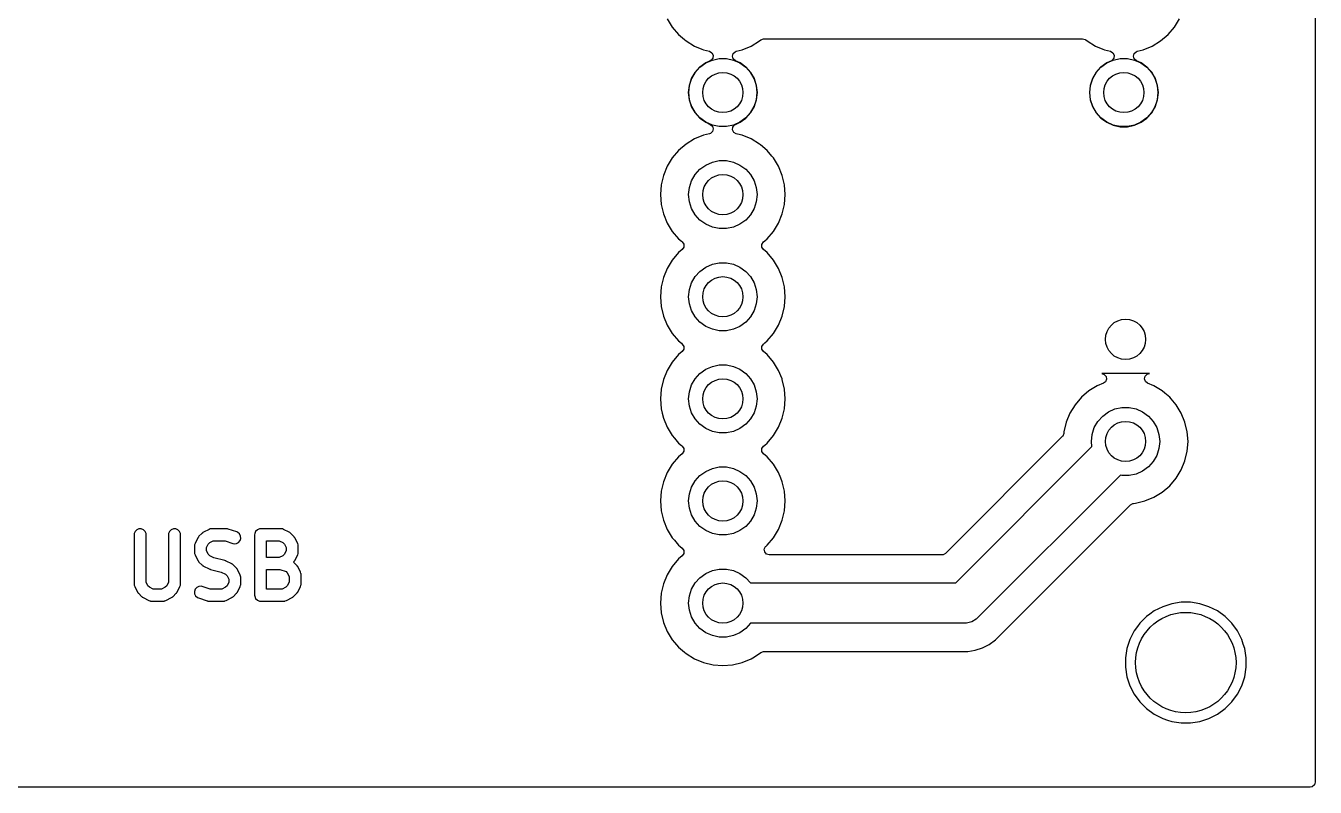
# Model space of a CAD drawing. Extents: x 1.82 to 4.28, y -3.98 to -1.82.
# Drawn here: x 3.017 to 4.28, y -3.98 to -3.235 of the extents above; entities that cross this region are included whole.
import ezdxf

# ---------------------------------------------------------------- set-up
doc = ezdxf.new("R2010")
doc.units = 0
doc.header["$MEASUREMENT"] = 0
doc.layers.add('BLACK', color=7, linetype='CONTINUOUS')

msp = doc.modelspace()

# ---------------------------------------------------------------- linework, layer by layer
at = {"layer": 'BLACK', "linetype": 'CONTINUOUS'}
for p, q in [((4.2803, -1.8246), (4.2803, -3.9754)), ((3.6454, -3.2278), (3.6505, -3.236)), ((4.1424, -3.236), (4.1474, -3.2278)), ((3.6505, -3.236), (3.6505, -3.236)), ((3.6505, -3.236), (3.6505, -3.236)), ((3.6505, -3.236), (3.6567, -3.2433)), ((3.6567, -3.2433), (3.6623, -3.248)), ((4.1288, -3.2495), (4.1361, -3.2433)), ((4.1361, -3.2433), (4.1424, -3.236)), ((3.6623, -3.248), (3.664, -3.2495)), ((3.664, -3.2495), (3.664, -3.2495)), ((3.664, -3.2495), (3.6722, -3.2546)), ((3.6722, -3.2546), (3.6793, -3.2575)), ((3.6793, -3.2575), (3.6811, -3.2582)), ((3.6811, -3.2582), (3.6869, -3.2596)), ((3.7131, -3.2596), (3.7189, -3.2582)), ((3.7189, -3.2582), (3.7278, -3.2546)), ((3.7278, -3.2546), (3.736, -3.2495)), ((3.736, -3.2495), (3.7373, -3.2484)), ((3.7373, -3.2484), (3.7398, -3.2473)), ((3.7398, -3.2473), (3.7405, -3.2473)), ((3.7405, -3.2473), (4.0524, -3.2473)), ((4.0524, -3.2473), (4.055, -3.248)), ((4.055, -3.248), (4.0556, -3.2484)), ((4.0556, -3.2484), (4.0568, -3.2495)), ((4.0568, -3.2495), (4.0568, -3.2495)), ((4.0568, -3.2495), (4.0568, -3.2495)), ((4.0568, -3.2495), (4.0568, -3.2495)), ((4.0568, -3.2495), (4.065, -3.2546)), ((4.065, -3.2546), (4.0722, -3.2575)), ((4.0722, -3.2575), (4.0739, -3.2582)), ((4.0739, -3.2582), (4.0797, -3.2596)), ((4.106, -3.2596), (4.1118, -3.2582)), ((4.1118, -3.2582), (4.1206, -3.2546)), ((4.1206, -3.2546), (4.1288, -3.2495)), ((3.6832, -3.2709), (3.6775, -3.275)), ((3.6776, -3.2751), (3.6833, -3.271)), ((3.6877, -3.2688), (3.6832, -3.2709)), ((3.6832, -3.2709), (3.6832, -3.2709)), ((3.6833, -3.271), (3.6897, -3.2682)), ((3.6869, -3.2596), (3.6893, -3.261)), ((3.6886, -3.2683), (3.6877, -3.2688)), ((3.6903, -3.2662), (3.6886, -3.2683)), ((3.6893, -3.261), (3.6905, -3.2634)), ((3.6897, -3.2682), (3.6965, -3.2667)), ((3.6905, -3.2634), (3.6903, -3.2662)), ((3.6965, -3.2667), (3.7035, -3.2667)), ((3.7035, -3.2667), (3.7103, -3.2682)), ((3.7094, -3.2644), (3.7101, -3.2618)), ((3.7102, -3.2671), (3.7094, -3.2644)), ((3.7101, -3.2618), (3.7122, -3.26)), ((3.7123, -3.2688), (3.7102, -3.2671)), ((3.7103, -3.2682), (3.7167, -3.271)), ((3.7122, -3.26), (3.7131, -3.2596)), ((3.7168, -3.2709), (3.7123, -3.2688)), ((3.7167, -3.271), (3.7224, -3.2751)), ((3.7225, -3.275), (3.7168, -3.2709)), ((3.7168, -3.2709), (3.7168, -3.2709)), ((4.076, -3.2709), (4.0703, -3.275)), ((4.0704, -3.2751), (4.0761, -3.271)), ((4.0806, -3.2688), (4.076, -3.2709)), ((4.076, -3.2709), (4.076, -3.2709)), ((4.0761, -3.271), (4.0825, -3.2682)), ((4.0797, -3.2596), (4.0821, -3.261)), ((4.0814, -3.2683), (4.0806, -3.2688)), ((4.0831, -3.2662), (4.0814, -3.2683)), ((4.0821, -3.261), (4.0834, -3.2634)), ((4.0825, -3.2682), (4.0893, -3.2667)), ((4.0834, -3.2634), (4.0831, -3.2662)), ((4.0893, -3.2667), (4.0963, -3.2667)), ((4.0963, -3.2667), (4.1032, -3.2682)), ((4.1022, -3.2644), (4.103, -3.2618)), ((4.103, -3.2671), (4.1022, -3.2644)), ((4.103, -3.2618), (4.105, -3.26)), ((4.1051, -3.2688), (4.103, -3.2671)), ((4.1032, -3.2682), (4.1096, -3.271)), ((4.105, -3.26), (4.106, -3.2596)), ((4.1097, -3.2709), (4.1051, -3.2688)), ((4.1096, -3.271), (4.1152, -3.2751)), ((4.1154, -3.275), (4.1097, -3.2709)), ((4.1097, -3.2709), (4.1097, -3.2709)), ((3.6728, -3.2802), (3.6693, -3.2863)), ((3.6694, -3.2864), (3.6729, -3.2803)), ((3.6775, -3.275), (3.6728, -3.2802)), ((3.6728, -3.2802), (3.6728, -3.2802)), ((3.6729, -3.2803), (3.6776, -3.2751)), ((3.6775, -3.275), (3.6775, -3.275)), ((3.7224, -3.2751), (3.7271, -3.2803)), ((3.7272, -3.2802), (3.7225, -3.275)), ((3.7225, -3.275), (3.7225, -3.275)), ((3.7271, -3.2803), (3.7306, -3.2864)), ((3.7307, -3.2863), (3.7272, -3.2802)), ((3.7272, -3.2802), (3.7272, -3.2802)), ((4.0656, -3.2802), (4.0621, -3.2863)), ((4.0623, -3.2864), (4.0658, -3.2803)), ((4.0703, -3.275), (4.0656, -3.2802)), ((4.0656, -3.2802), (4.0656, -3.2802)), ((4.0658, -3.2803), (4.0704, -3.2751)), ((4.0703, -3.275), (4.0703, -3.275)), ((4.1152, -3.2751), (4.1199, -3.2803)), ((4.1201, -3.2802), (4.1154, -3.275)), ((4.1154, -3.275), (4.1154, -3.275)), ((4.1199, -3.2803), (4.1234, -3.2864)), ((4.1236, -3.2863), (4.1201, -3.2802)), ((4.1201, -3.2802), (4.1201, -3.2802)), ((3.6671, -3.293), (3.6664, -3.3)), ((3.6665, -3.3), (3.6673, -3.293)), ((3.6693, -3.2863), (3.6671, -3.293)), ((3.6671, -3.293), (3.6671, -3.293)), ((3.6673, -3.293), (3.6694, -3.2864)), ((3.6693, -3.2863), (3.6693, -3.2863)), ((3.7306, -3.2864), (3.7327, -3.293)), ((3.7329, -3.293), (3.7307, -3.2863)), ((3.7307, -3.2863), (3.7307, -3.2863)), ((3.7327, -3.293), (3.7335, -3.3)), ((3.7336, -3.3), (3.7329, -3.293)), ((3.7329, -3.293), (3.7329, -3.293)), ((4.0599, -3.293), (4.0592, -3.3)), ((4.0594, -3.3), (4.0601, -3.293)), ((4.0621, -3.2863), (4.0599, -3.293)), ((4.0599, -3.293), (4.0599, -3.293)), ((4.0601, -3.293), (4.0623, -3.2864)), ((4.0621, -3.2863), (4.0621, -3.2863)), ((4.1234, -3.2864), (4.1256, -3.293)), ((4.1257, -3.293), (4.1236, -3.2863)), ((4.1236, -3.2863), (4.1236, -3.2863)), ((4.1256, -3.293), (4.1263, -3.3)), ((4.1265, -3.3), (4.1257, -3.293)), ((4.1257, -3.293), (4.1257, -3.293)), ((3.6664, -3.3), (3.6671, -3.307)), ((3.6673, -3.307), (3.6665, -3.3)), ((3.6671, -3.307), (3.6671, -3.307)), ((3.6671, -3.307), (3.6693, -3.3137)), ((3.6694, -3.3136), (3.6673, -3.307)), ((3.7327, -3.307), (3.7306, -3.3136)), ((3.7307, -3.3137), (3.7329, -3.307)), ((3.7335, -3.3), (3.7327, -3.307)), ((3.7329, -3.307), (3.7336, -3.3)), ((3.7329, -3.307), (3.7329, -3.307)), ((4.0592, -3.3), (4.0599, -3.307)), ((4.0601, -3.307), (4.0594, -3.3)), ((4.0599, -3.307), (4.0599, -3.307)), ((4.0599, -3.307), (4.0621, -3.3137)), ((4.0623, -3.3136), (4.0601, -3.307)), ((4.1256, -3.307), (4.1234, -3.3136)), ((4.1236, -3.3137), (4.1257, -3.307)), ((4.1263, -3.3), (4.1256, -3.307)), ((4.1257, -3.307), (4.1265, -3.3)), ((4.1257, -3.307), (4.1257, -3.307)), ((3.6693, -3.3137), (3.6693, -3.3137)), ((3.6693, -3.3137), (3.6728, -3.3198)), ((3.6729, -3.3197), (3.6694, -3.3136)), ((3.6728, -3.3198), (3.6728, -3.3198)), ((3.6728, -3.3198), (3.6775, -3.325)), ((3.6776, -3.3249), (3.6729, -3.3197)), ((3.7271, -3.3197), (3.7224, -3.3249)), ((3.7225, -3.325), (3.7272, -3.3198)), ((3.7306, -3.3136), (3.7271, -3.3197)), ((3.7272, -3.3198), (3.7307, -3.3137)), ((3.7272, -3.3198), (3.7272, -3.3198)), ((3.7307, -3.3137), (3.7307, -3.3137)), ((4.0621, -3.3137), (4.0621, -3.3137)), ((4.0621, -3.3137), (4.0656, -3.3198)), ((4.0658, -3.3197), (4.0623, -3.3136)), ((4.0656, -3.3198), (4.0656, -3.3198)), ((4.0656, -3.3198), (4.0703, -3.325)), ((4.0704, -3.3249), (4.0658, -3.3197)), ((4.1199, -3.3197), (4.1152, -3.3249)), ((4.1154, -3.325), (4.1201, -3.3198)), ((4.1234, -3.3136), (4.1199, -3.3197)), ((4.1201, -3.3198), (4.1236, -3.3137)), ((4.1201, -3.3198), (4.1201, -3.3198)), ((4.1236, -3.3137), (4.1236, -3.3137)), ((3.6775, -3.325), (3.6775, -3.325)), ((3.6775, -3.325), (3.6832, -3.3291)), ((3.6833, -3.329), (3.6776, -3.3249)), ((3.6832, -3.3291), (3.6832, -3.3291)), ((3.6832, -3.3291), (3.6877, -3.3312)), ((3.6897, -3.3318), (3.6833, -3.329)), ((3.6877, -3.3312), (3.6898, -3.3329)), ((3.6965, -3.3333), (3.6897, -3.3318)), ((3.6898, -3.3329), (3.6906, -3.3356)), ((3.7035, -3.3333), (3.6965, -3.3333)), ((3.7103, -3.3318), (3.7035, -3.3333)), ((3.7095, -3.3366), (3.7097, -3.3338)), ((3.7097, -3.3338), (3.7114, -3.3317)), ((3.7167, -3.329), (3.7103, -3.3318)), ((3.7114, -3.3317), (3.7123, -3.3312)), ((3.7123, -3.3312), (3.7168, -3.3291)), ((3.7224, -3.3249), (3.7167, -3.329)), ((3.7168, -3.3291), (3.7225, -3.325)), ((3.7168, -3.3291), (3.7168, -3.3291)), ((3.7225, -3.325), (3.7225, -3.325)), ((4.0703, -3.325), (4.0703, -3.325)), ((4.0703, -3.325), (4.076, -3.3291)), ((4.0761, -3.329), (4.0704, -3.3249)), ((4.076, -3.3291), (4.076, -3.3291)), ((4.076, -3.3291), (4.0824, -3.332)), ((4.0825, -3.3318), (4.0761, -3.329)), ((4.0824, -3.332), (4.0824, -3.332)), ((4.0824, -3.332), (4.0893, -3.3335)), ((4.0893, -3.3333), (4.0825, -3.3318)), ((4.0963, -3.3333), (4.0893, -3.3333)), ((4.0893, -3.3335), (4.0964, -3.3335)), ((4.1032, -3.3318), (4.0963, -3.3333)), ((4.0964, -3.3335), (4.1032, -3.332)), ((4.1096, -3.329), (4.1032, -3.3318)), ((4.1032, -3.332), (4.1097, -3.3291)), ((4.1032, -3.332), (4.1032, -3.332)), ((4.1152, -3.3249), (4.1096, -3.329)), ((4.1097, -3.3291), (4.1154, -3.325)), ((4.1097, -3.3291), (4.1097, -3.3291)), ((4.1154, -3.325), (4.1154, -3.325)), ((3.6722, -3.3454), (3.664, -3.3505)), ((3.6811, -3.3418), (3.6722, -3.3454)), ((3.6869, -3.3404), (3.6811, -3.3418)), ((3.6811, -3.3418), (3.6811, -3.3418)), ((3.6878, -3.34), (3.6869, -3.3404)), ((3.6899, -3.3382), (3.6878, -3.34)), ((3.6906, -3.3356), (3.6899, -3.3382)), ((3.7107, -3.339), (3.7095, -3.3366)), ((3.7131, -3.3404), (3.7107, -3.339)), ((3.7172, -3.3413), (3.7131, -3.3404)), ((3.7189, -3.3418), (3.7172, -3.3413)), ((3.7278, -3.3454), (3.7189, -3.3418)), ((3.7189, -3.3418), (3.7189, -3.3418)), ((3.736, -3.3505), (3.7278, -3.3454)), ((3.6567, -3.3567), (3.6505, -3.364)), ((3.664, -3.3505), (3.6567, -3.3567)), ((3.664, -3.3505), (3.664, -3.3505)), ((3.737, -3.3513), (3.736, -3.3505)), ((3.736, -3.3505), (3.736, -3.3505)), ((3.7433, -3.3567), (3.737, -3.3513)), ((3.7481, -3.3624), (3.7433, -3.3567)), ((3.6454, -3.3722), (3.6418, -3.3811)), ((3.6505, -3.364), (3.6454, -3.3722)), ((3.6505, -3.364), (3.6505, -3.364)), ((3.6776, -3.3751), (3.6833, -3.371)), ((3.6833, -3.371), (3.6897, -3.3682)), ((3.6897, -3.3682), (3.6965, -3.3667)), ((3.6965, -3.3667), (3.7035, -3.3667)), ((3.7035, -3.3667), (3.7103, -3.3682)), ((3.7103, -3.3682), (3.7167, -3.371)), ((3.7167, -3.371), (3.7224, -3.3751)), ((3.7495, -3.364), (3.7481, -3.3624)), ((3.7546, -3.3722), (3.7495, -3.364)), ((3.7495, -3.364), (3.7495, -3.364)), ((3.7582, -3.3811), (3.7546, -3.3722)), ((3.7546, -3.3722), (3.7546, -3.3722)), ((3.6418, -3.3811), (3.6395, -3.3904)), ((3.6694, -3.3864), (3.6729, -3.3803)), ((3.6729, -3.3803), (3.6776, -3.3751)), ((3.7224, -3.3751), (3.7271, -3.3803)), ((3.7271, -3.3803), (3.7306, -3.3864)), ((3.7605, -3.3904), (3.7582, -3.3811)), ((3.6395, -3.3904), (3.6388, -3.4)), ((3.6665, -3.4), (3.6673, -3.393)), ((3.6673, -3.393), (3.6694, -3.3864)), ((3.7306, -3.3864), (3.7327, -3.393)), ((3.7327, -3.393), (3.7335, -3.4)), ((3.7612, -3.4), (3.7605, -3.3904)), ((3.6388, -3.4), (3.6395, -3.4096)), ((3.6395, -3.4096), (3.6418, -3.4189)), ((3.6673, -3.407), (3.6665, -3.4)), ((3.6694, -3.4136), (3.6673, -3.407)), ((3.7327, -3.407), (3.7306, -3.4136)), ((3.7335, -3.4), (3.7327, -3.407)), ((3.7582, -3.4189), (3.7605, -3.4096)), ((3.7605, -3.4096), (3.7612, -3.4)), ((3.6418, -3.4189), (3.6454, -3.4278)), ((3.6729, -3.4197), (3.6694, -3.4136)), ((3.6776, -3.4249), (3.6729, -3.4197)), ((3.7271, -3.4197), (3.7224, -3.4249)), ((3.7306, -3.4136), (3.7271, -3.4197)), ((3.7546, -3.4278), (3.7582, -3.4189)), ((3.6454, -3.4278), (3.6505, -3.436)), ((3.6833, -3.429), (3.6776, -3.4249)), ((3.6897, -3.4318), (3.6833, -3.429)), ((3.6965, -3.4333), (3.6897, -3.4318)), ((3.7035, -3.4333), (3.6965, -3.4333)), ((3.7103, -3.4318), (3.7035, -3.4333)), ((3.7167, -3.429), (3.7103, -3.4318)), ((3.7224, -3.4249), (3.7167, -3.429)), ((3.7495, -3.436), (3.7546, -3.4278)), ((3.6505, -3.436), (3.6505, -3.436)), ((3.6505, -3.436), (3.6505, -3.436)), ((3.6505, -3.436), (3.6567, -3.4433)), ((3.6567, -3.4433), (3.6594, -3.4456)), ((3.6594, -3.4456), (3.6602, -3.4463)), ((3.6602, -3.4463), (3.6617, -3.4486)), ((3.7383, -3.4487), (3.7397, -3.4463)), ((3.7397, -3.4463), (3.7398, -3.4463)), ((3.7398, -3.4463), (3.741, -3.4452)), ((3.741, -3.4452), (3.7433, -3.4433)), ((3.7433, -3.4433), (3.7495, -3.436)), ((3.6567, -3.4567), (3.6505, -3.464)), ((3.6602, -3.4537), (3.6567, -3.4567)), ((3.6603, -3.4537), (3.6602, -3.4537)), ((3.6617, -3.4513), (3.6603, -3.4537)), ((3.6617, -3.4486), (3.6617, -3.4513)), ((3.7383, -3.4514), (3.7383, -3.4487)), ((3.7398, -3.4537), (3.7383, -3.4514)), ((3.7433, -3.4567), (3.7398, -3.4537)), ((3.7495, -3.464), (3.7433, -3.4567)), ((3.6454, -3.4722), (3.6418, -3.4811)), ((3.6505, -3.464), (3.6454, -3.4722)), ((3.6505, -3.464), (3.6505, -3.464)), ((3.6776, -3.4751), (3.6833, -3.471)), ((3.6833, -3.471), (3.6897, -3.4682)), ((3.6897, -3.4682), (3.6965, -3.4667)), ((3.6965, -3.4667), (3.7035, -3.4667)), ((3.7035, -3.4667), (3.7103, -3.4682)), ((3.7103, -3.4682), (3.7167, -3.471)), ((3.7167, -3.471), (3.7224, -3.4751)), ((3.7546, -3.4722), (3.7495, -3.464)), ((3.7495, -3.464), (3.7495, -3.464)), ((3.7582, -3.4811), (3.7546, -3.4722)), ((3.7546, -3.4722), (3.7546, -3.4722)), ((3.6418, -3.4811), (3.6395, -3.4904)), ((3.6694, -3.4864), (3.6729, -3.4803)), ((3.6729, -3.4803), (3.6776, -3.4751)), ((3.7224, -3.4751), (3.7271, -3.4803)), ((3.7271, -3.4803), (3.7306, -3.4864)), ((3.7605, -3.4904), (3.7582, -3.4811)), ((3.6395, -3.4904), (3.6388, -3.5)), ((3.6665, -3.5), (3.6673, -3.493)), ((3.6673, -3.493), (3.6694, -3.4864)), ((3.7306, -3.4864), (3.7327, -3.493)), ((3.7327, -3.493), (3.7335, -3.5)), ((3.7612, -3.5), (3.7605, -3.4904)), ((3.6388, -3.5), (3.6395, -3.5096)), ((3.6395, -3.5096), (3.6418, -3.5189)), ((3.6673, -3.507), (3.6665, -3.5)), ((3.6694, -3.5136), (3.6673, -3.507)), ((3.7327, -3.507), (3.7306, -3.5136)), ((3.7335, -3.5), (3.7327, -3.507)), ((3.7582, -3.5189), (3.7605, -3.5096)), ((3.7605, -3.5096), (3.7612, -3.5)), ((3.6418, -3.5189), (3.6454, -3.5278)), ((3.6729, -3.5197), (3.6694, -3.5136)), ((3.6776, -3.5249), (3.6729, -3.5197)), ((3.7271, -3.5197), (3.7224, -3.5249)), ((3.7306, -3.5136), (3.7271, -3.5197)), ((3.7546, -3.5278), (3.7582, -3.5189)), ((3.6454, -3.5278), (3.6505, -3.536)), ((3.6505, -3.536), (3.6505, -3.536)), ((3.6505, -3.536), (3.6505, -3.536)), ((3.6505, -3.536), (3.6567, -3.5433)), ((3.6833, -3.529), (3.6776, -3.5249)), ((3.6897, -3.5318), (3.6833, -3.529)), ((3.6965, -3.5333), (3.6897, -3.5318)), ((3.7035, -3.5333), (3.6965, -3.5333)), ((3.7103, -3.5318), (3.7035, -3.5333)), ((3.7167, -3.529), (3.7103, -3.5318)), ((3.7224, -3.5249), (3.7167, -3.529)), ((3.7433, -3.5433), (3.7495, -3.536)), ((3.7495, -3.536), (3.7546, -3.5278)), ((3.6567, -3.5433), (3.6594, -3.5456)), ((3.6594, -3.5456), (3.6602, -3.5463)), ((3.6602, -3.5463), (3.6617, -3.5486)), ((3.6617, -3.5486), (3.6617, -3.5513)), ((3.7383, -3.5487), (3.7397, -3.5463)), ((3.7383, -3.5514), (3.7383, -3.5487)), ((3.7397, -3.5463), (3.7398, -3.5463)), ((3.7398, -3.5463), (3.741, -3.5452)), ((3.741, -3.5452), (3.7433, -3.5433)), ((3.6567, -3.5567), (3.6505, -3.564)), ((3.6602, -3.5537), (3.6567, -3.5567)), ((3.6603, -3.5537), (3.6602, -3.5537)), ((3.6617, -3.5513), (3.6603, -3.5537)), ((3.7398, -3.5537), (3.7383, -3.5514)), ((3.7433, -3.5567), (3.7398, -3.5537)), ((3.7495, -3.564), (3.7433, -3.5567)), ((3.6454, -3.5722), (3.6418, -3.5811)), ((3.6505, -3.564), (3.6454, -3.5722)), ((3.6505, -3.564), (3.6505, -3.564)), ((3.6776, -3.5751), (3.6833, -3.571)), ((3.6833, -3.571), (3.6897, -3.5682)), ((3.6897, -3.5682), (3.6965, -3.5667)), ((3.6965, -3.5667), (3.7035, -3.5667)), ((3.7035, -3.5667), (3.7103, -3.5682)), ((3.7103, -3.5682), (3.7167, -3.571)), ((3.7167, -3.571), (3.7224, -3.5751)), ((3.7546, -3.5722), (3.7495, -3.564)), ((3.7495, -3.564), (3.7495, -3.564)), ((3.758, -3.5805), (3.7546, -3.5722)), ((3.6418, -3.5811), (3.6395, -3.5904)), ((3.6673, -3.593), (3.6694, -3.5864)), ((3.6694, -3.5864), (3.6729, -3.5803)), ((3.6729, -3.5803), (3.6776, -3.5751)), ((3.7224, -3.5751), (3.7271, -3.5803)), ((3.7271, -3.5803), (3.7306, -3.5864)), ((3.7306, -3.5864), (3.7327, -3.593)), ((3.7582, -3.5811), (3.758, -3.5805)), ((3.7605, -3.5904), (3.7582, -3.5811)), ((4.0667, -3.5872), (4.0585, -3.5922)), ((4.0729, -3.5846), (4.0667, -3.5872)), ((4.1179, -3.5752), (4.0711, -3.5752)), ((4.0711, -3.5752), (4.0737, -3.576)), ((4.0748, -3.5833), (4.0729, -3.5846)), ((4.0737, -3.576), (4.0755, -3.5781)), ((4.0759, -3.5808), (4.0748, -3.5833)), ((4.0755, -3.5781), (4.0759, -3.5808)), ((4.113, -3.5803), (4.1137, -3.5776)), ((4.1139, -3.5829), (4.113, -3.5803)), ((4.1137, -3.5776), (4.1157, -3.5757)), ((4.116, -3.5846), (4.1139, -3.5829)), ((4.1157, -3.5757), (4.1179, -3.5752)), ((4.1223, -3.5872), (4.116, -3.5846)), ((4.1305, -3.5922), (4.1223, -3.5872)), ((3.6395, -3.5904), (3.6388, -3.6)), ((3.6388, -3.6), (3.6395, -3.6096)), ((3.6665, -3.6), (3.6673, -3.593)), ((3.6673, -3.607), (3.6665, -3.6)), ((3.7327, -3.593), (3.7335, -3.6)), ((3.7335, -3.6), (3.7327, -3.607)), ((3.7612, -3.6), (3.7605, -3.5904)), ((3.7605, -3.6096), (3.7612, -3.6)), ((4.0512, -3.5984), (4.045, -3.6057)), ((4.0585, -3.5922), (4.0512, -3.5984)), ((4.0585, -3.5922), (4.0585, -3.5922)), ((4.133, -3.5943), (4.1305, -3.5922)), ((4.1305, -3.5922), (4.1305, -3.5922)), ((4.1378, -3.5984), (4.133, -3.5943)), ((4.1391, -3.6), (4.1378, -3.5984)), ((4.144, -3.6057), (4.1391, -3.6)), ((3.6395, -3.6096), (3.6395, -3.6096)), ((3.6395, -3.6096), (3.6395, -3.6096)), ((3.6395, -3.6096), (3.6406, -3.6139)), ((3.6694, -3.6136), (3.6673, -3.607)), ((3.7327, -3.607), (3.7306, -3.6136)), ((3.7582, -3.6189), (3.7605, -3.6096)), ((4.045, -3.6057), (4.0399, -3.6139)), ((4.045, -3.6057), (4.045, -3.6057)), ((4.0778, -3.6128), (4.0841, -3.6099)), ((4.0841, -3.6099), (4.091, -3.6085)), ((4.091, -3.6085), (4.098, -3.6085)), ((4.098, -3.6085), (4.1048, -3.6099)), ((4.1048, -3.6099), (4.1112, -3.6128)), ((4.149, -3.6139), (4.144, -3.6057)), ((4.144, -3.6057), (4.144, -3.6057)), ((3.6406, -3.6139), (3.6418, -3.6189)), ((3.6418, -3.6189), (3.6454, -3.6278)), ((3.6729, -3.6197), (3.6694, -3.6136)), ((3.6776, -3.6249), (3.6729, -3.6197)), ((3.6833, -3.629), (3.6776, -3.6249)), ((3.7224, -3.6249), (3.7167, -3.629)), ((3.7271, -3.6197), (3.7224, -3.6249)), ((3.7306, -3.6136), (3.7271, -3.6197)), ((3.7546, -3.6278), (3.7582, -3.6189)), ((4.0363, -3.6228), (4.034, -3.6322)), ((4.0399, -3.6139), (4.0363, -3.6228)), ((4.0363, -3.6228), (4.0363, -3.6228)), ((4.0363, -3.6228), (4.0363, -3.6228)), ((4.0639, -3.6281), (4.0674, -3.6221)), ((4.0674, -3.6221), (4.0721, -3.6169)), ((4.0721, -3.6169), (4.0778, -3.6128)), ((4.1112, -3.6128), (4.1169, -3.6169)), ((4.1169, -3.6169), (4.1216, -3.6221)), ((4.1216, -3.6221), (4.1251, -3.6281)), ((4.1527, -3.6228), (4.149, -3.6139)), ((4.149, -3.6139), (4.149, -3.6139)), ((4.155, -3.6322), (4.1527, -3.6228)), ((3.6454, -3.6278), (3.6505, -3.636)), ((3.6505, -3.636), (3.6505, -3.636)), ((3.6505, -3.636), (3.6526, -3.6385)), ((3.6897, -3.6318), (3.6833, -3.629)), ((3.6965, -3.6333), (3.6897, -3.6318)), ((3.7035, -3.6333), (3.6965, -3.6333)), ((3.7103, -3.6318), (3.7035, -3.6333)), ((3.7167, -3.629), (3.7103, -3.6318)), ((3.7433, -3.6433), (3.7495, -3.636)), ((3.7495, -3.636), (3.7546, -3.6278)), ((4.0325, -3.6369), (3.9181, -3.7513)), ((4.0329, -3.6364), (4.0325, -3.6369)), ((4.0339, -3.6338), (4.0329, -3.6364)), ((4.034, -3.6322), (4.0339, -3.6338)), ((4.034, -3.6322), (4.034, -3.6322)), ((4.061, -3.6417), (4.0618, -3.6348)), ((4.0618, -3.6348), (4.0639, -3.6281)), ((4.1251, -3.6281), (4.1272, -3.6348)), ((4.1272, -3.6348), (4.128, -3.6417)), ((4.1557, -3.6417), (4.155, -3.6322)), ((3.6526, -3.6385), (3.6567, -3.6433)), ((3.6567, -3.6433), (3.6594, -3.6456)), ((3.6594, -3.6456), (3.6602, -3.6463)), ((3.6602, -3.6463), (3.6617, -3.6486)), ((3.6617, -3.6486), (3.6617, -3.6513)), ((3.7383, -3.6487), (3.7397, -3.6463)), ((3.7383, -3.6514), (3.7383, -3.6487)), ((3.7397, -3.6463), (3.7398, -3.6463)), ((3.7398, -3.6463), (3.741, -3.6452)), ((3.741, -3.6452), (3.7433, -3.6433)), ((3.9281, -3.7803), (4.0616, -3.6468)), ((4.0616, -3.6468), (4.061, -3.6417)), ((4.1272, -3.6487), (4.1251, -3.6553)), ((4.128, -3.6417), (4.1272, -3.6487)), ((4.155, -3.6513), (4.1557, -3.6417)), ((3.6567, -3.6567), (3.6505, -3.664)), ((3.6602, -3.6537), (3.6567, -3.6567)), ((3.6603, -3.6537), (3.6602, -3.6537)), ((3.6617, -3.6513), (3.6603, -3.6537)), ((3.7398, -3.6537), (3.7383, -3.6514)), ((3.7433, -3.6567), (3.7398, -3.6537)), ((3.7495, -3.664), (3.7433, -3.6567)), ((4.1216, -3.6614), (4.1169, -3.6666)), ((4.1251, -3.6553), (4.1216, -3.6614)), ((4.149, -3.6695), (4.1527, -3.6607)), ((4.1527, -3.6607), (4.155, -3.6513)), ((3.6454, -3.6722), (3.6418, -3.6811)), ((3.6505, -3.664), (3.6454, -3.6722)), ((3.6505, -3.664), (3.6505, -3.664)), ((3.6729, -3.6803), (3.6776, -3.6751)), ((3.6776, -3.6751), (3.6833, -3.671)), ((3.6833, -3.671), (3.6897, -3.6682)), ((3.6897, -3.6682), (3.6965, -3.6667)), ((3.6965, -3.6667), (3.7035, -3.6667)), ((3.7035, -3.6667), (3.7103, -3.6682)), ((3.7103, -3.6682), (3.7167, -3.671)), ((3.7167, -3.671), (3.7224, -3.6751)), ((3.7224, -3.6751), (3.7271, -3.6803)), ((3.7546, -3.6722), (3.7495, -3.664)), ((3.7495, -3.664), (3.7495, -3.664)), ((3.7568, -3.6777), (3.7546, -3.6722)), ((4.0894, -3.6747), (3.9501, -3.8139)), ((4.091, -3.675), (4.0894, -3.6747)), ((4.098, -3.675), (4.091, -3.675)), ((4.1048, -3.6736), (4.098, -3.675)), ((4.1112, -3.6707), (4.1048, -3.6736)), ((4.1169, -3.6666), (4.1112, -3.6707)), ((4.144, -3.6777), (4.149, -3.6695)), ((3.6418, -3.6811), (3.6395, -3.6904)), ((3.6673, -3.693), (3.6694, -3.6864)), ((3.6694, -3.6864), (3.6729, -3.6803)), ((3.7271, -3.6803), (3.7306, -3.6864)), ((3.7306, -3.6864), (3.7327, -3.693)), ((3.7582, -3.6811), (3.7568, -3.6777)), ((3.7605, -3.6904), (3.7582, -3.6811)), ((4.1305, -3.6913), (4.1378, -3.685)), ((4.1378, -3.685), (4.144, -3.6777)), ((3.6395, -3.6904), (3.6388, -3.7)), ((3.6388, -3.7), (3.6395, -3.7096)), ((3.6665, -3.7), (3.6673, -3.693)), ((3.6673, -3.707), (3.6665, -3.7)), ((3.7327, -3.693), (3.7335, -3.7)), ((3.7335, -3.7), (3.7327, -3.707)), ((3.7612, -3.7), (3.7605, -3.6904)), ((3.7605, -3.7096), (3.7612, -3.7)), ((4.1041, -3.7022), (4.1134, -3.7)), ((4.1134, -3.7), (4.1223, -3.6963)), ((4.1223, -3.6963), (4.1305, -3.6913)), ((3.6395, -3.7096), (3.6418, -3.7189)), ((3.6694, -3.7136), (3.6673, -3.707)), ((3.6729, -3.7197), (3.6694, -3.7136)), ((3.7306, -3.7136), (3.7271, -3.7197)), ((3.7327, -3.707), (3.7306, -3.7136)), ((3.7582, -3.7189), (3.7605, -3.7096)), ((3.967, -3.8361), (4.0993, -3.7038)), ((4.0993, -3.7038), (4.1017, -3.7024)), ((4.1017, -3.7024), (4.1024, -3.7023)), ((4.1024, -3.7023), (4.1041, -3.7022)), ((3.6418, -3.7189), (3.6454, -3.7278)), ((3.6776, -3.7249), (3.6729, -3.7197)), ((3.6833, -3.729), (3.6776, -3.7249)), ((3.7224, -3.7249), (3.7167, -3.729)), ((3.7271, -3.7197), (3.7224, -3.7249)), ((3.7546, -3.7278), (3.7582, -3.7189)), ((3.1233, -3.732), (3.1232, -3.7331)), ((3.1232, -3.7331), (3.1232, -3.7809)), ((3.1242, -3.7298), (3.1233, -3.732)), ((3.1258, -3.7282), (3.1242, -3.7298)), ((3.128, -3.7273), (3.1258, -3.7282)), ((3.1303, -3.7273), (3.128, -3.7273)), ((3.1324, -3.7282), (3.1303, -3.7273)), ((3.134, -3.7298), (3.1324, -3.7282)), ((3.1349, -3.732), (3.134, -3.7298)), ((3.135, -3.7331), (3.1349, -3.732)), ((3.135, -3.7795), (3.135, -3.7331)), ((3.1571, -3.732), (3.157, -3.7331)), ((3.157, -3.7331), (3.157, -3.7795)), ((3.158, -3.7298), (3.1571, -3.732)), ((3.1596, -3.7282), (3.158, -3.7298)), ((3.1617, -3.7273), (3.1596, -3.7282)), ((3.164, -3.7273), (3.1617, -3.7273)), ((3.1662, -3.7282), (3.164, -3.7273)), ((3.1678, -3.7298), (3.1662, -3.7282)), ((3.1687, -3.732), (3.1678, -3.7298)), ((3.1688, -3.7331), (3.1687, -3.732)), ((3.1688, -3.7809), (3.1688, -3.7331)), ((3.1857, -3.7361), (3.1829, -3.7417)), ((3.186, -3.7356), (3.1857, -3.7361)), ((3.1861, -3.7354), (3.186, -3.7356)), ((3.1862, -3.7353), (3.1861, -3.7354)), ((3.1863, -3.7351), (3.1862, -3.7353)), ((3.1864, -3.735), (3.1863, -3.7351)), ((3.1868, -3.7346), (3.1864, -3.735)), ((3.1896, -3.7317), (3.1868, -3.7346)), ((3.1901, -3.7314), (3.1896, -3.7317)), ((3.1902, -3.7313), (3.1901, -3.7314)), ((3.1904, -3.7311), (3.1902, -3.7313)), ((3.1905, -3.731), (3.1904, -3.7311)), ((3.1907, -3.7309), (3.1905, -3.731)), ((3.1912, -3.7306), (3.1907, -3.7309)), ((3.1968, -3.7278), (3.1912, -3.7306)), ((3.1979, -3.7274), (3.1968, -3.7278)), ((3.1981, -3.7274), (3.1979, -3.7274)), ((3.1983, -3.7273), (3.1981, -3.7274)), ((3.1994, -3.7272), (3.1983, -3.7273)), ((3.2135, -3.7272), (3.1994, -3.7272)), ((3.2141, -3.7273), (3.2135, -3.7272)), ((3.2142, -3.7272), (3.2141, -3.7273)), ((3.2144, -3.7273), (3.2142, -3.7272)), ((3.2146, -3.7273), (3.2144, -3.7273)), ((3.2148, -3.7274), (3.2146, -3.7273)), ((3.2154, -3.7275), (3.2148, -3.7274)), ((3.2238, -3.7303), (3.2154, -3.7275)), ((3.2249, -3.7308), (3.2238, -3.7303)), ((3.2266, -3.7323), (3.2249, -3.7308)), ((3.2255, -3.7406), (3.2271, -3.7388)), ((3.2276, -3.7344), (3.2266, -3.7323)), ((3.2271, -3.7388), (3.2278, -3.7367)), ((3.2278, -3.7367), (3.2276, -3.7344)), ((3.2414, -3.732), (3.2413, -3.7331)), ((3.2413, -3.7331), (3.2413, -3.7922)), ((3.2423, -3.7298), (3.2414, -3.732)), ((3.244, -3.7282), (3.2423, -3.7298)), ((3.2461, -3.7273), (3.244, -3.7282)), ((3.2472, -3.7272), (3.2461, -3.7273)), ((3.2669, -3.7272), (3.2472, -3.7272)), ((3.2681, -3.7273), (3.2669, -3.7272)), ((3.2683, -3.7274), (3.2681, -3.7273)), ((3.2685, -3.7274), (3.2683, -3.7274)), ((3.2696, -3.7278), (3.2685, -3.7274)), ((3.2752, -3.7306), (3.2696, -3.7278)), ((3.2757, -3.7309), (3.2752, -3.7306)), ((3.2758, -3.731), (3.2757, -3.7309)), ((3.276, -3.7311), (3.2758, -3.731)), ((3.2762, -3.7313), (3.276, -3.7311)), ((3.2763, -3.7314), (3.2762, -3.7313)), ((3.2767, -3.7317), (3.2763, -3.7314)), ((3.2795, -3.7346), (3.2767, -3.7317)), ((3.2799, -3.735), (3.2795, -3.7346)), ((3.28, -3.7351), (3.2799, -3.735)), ((3.2801, -3.7353), (3.28, -3.7351)), ((3.2803, -3.7354), (3.2801, -3.7353)), ((3.2803, -3.7356), (3.2803, -3.7354)), ((3.2806, -3.7361), (3.2803, -3.7356)), ((3.2835, -3.7417), (3.2806, -3.7361)), ((3.6454, -3.7278), (3.6505, -3.736)), ((3.6505, -3.736), (3.6505, -3.736)), ((3.6505, -3.736), (3.6526, -3.7385)), ((3.6526, -3.7385), (3.6567, -3.7433)), ((3.6897, -3.7318), (3.6833, -3.729)), ((3.6965, -3.7333), (3.6897, -3.7318)), ((3.7035, -3.7333), (3.6965, -3.7333)), ((3.7103, -3.7318), (3.7035, -3.7333)), ((3.7167, -3.729), (3.7103, -3.7318)), ((3.7433, -3.7433), (3.7495, -3.736)), ((3.7495, -3.736), (3.7546, -3.7278)), ((3.1824, -3.7432), (3.1823, -3.7444)), ((3.1823, -3.7444), (3.1823, -3.75)), ((3.1823, -3.75), (3.1824, -3.7511)), ((3.1825, -3.743), (3.1824, -3.7432)), ((3.1824, -3.7511), (3.1825, -3.7513)), ((3.1829, -3.7417), (3.1825, -3.7428)), ((3.1825, -3.7428), (3.1825, -3.743)), ((3.1825, -3.7513), (3.1825, -3.7515)), ((3.1825, -3.7515), (3.1829, -3.7526)), ((3.1941, -3.7457), (3.1958, -3.7422)), ((3.1941, -3.7486), (3.1941, -3.7457)), ((3.1958, -3.7521), (3.1941, -3.7486)), ((3.1958, -3.7422), (3.1973, -3.7408)), ((3.1973, -3.7408), (3.2008, -3.739)), ((3.2008, -3.739), (3.2125, -3.739)), ((3.2125, -3.739), (3.2201, -3.7415)), ((3.2201, -3.7415), (3.2212, -3.7418)), ((3.2212, -3.7418), (3.2235, -3.7416)), ((3.2235, -3.7416), (3.2255, -3.7406)), ((3.2531, -3.7553), (3.2531, -3.739)), ((3.2531, -3.739), (3.2655, -3.739)), ((3.2655, -3.739), (3.269, -3.7408)), ((3.269, -3.7408), (3.2705, -3.7422)), ((3.2705, -3.7422), (3.2723, -3.7457)), ((3.2723, -3.7486), (3.2705, -3.7521)), ((3.2723, -3.7457), (3.2723, -3.7486)), ((3.2839, -3.7428), (3.2835, -3.7417)), ((3.2835, -3.7526), (3.2839, -3.7515)), ((3.2839, -3.743), (3.2839, -3.7428)), ((3.284, -3.7432), (3.2839, -3.743)), ((3.2839, -3.7513), (3.284, -3.7511)), ((3.2839, -3.7515), (3.2839, -3.7513)), ((3.2841, -3.7444), (3.284, -3.7432)), ((3.284, -3.7511), (3.2841, -3.75)), ((3.2841, -3.75), (3.2841, -3.7444)), ((3.6567, -3.7433), (3.6583, -3.7447)), ((3.6583, -3.7447), (3.6602, -3.7463)), ((3.6602, -3.7463), (3.6617, -3.7486)), ((3.6617, -3.7513), (3.6603, -3.7537)), ((3.6617, -3.7486), (3.6617, -3.7513)), ((3.7406, -3.7472), (3.7418, -3.7447)), ((3.741, -3.7499), (3.7406, -3.7472)), ((3.7428, -3.752), (3.741, -3.7499)), ((3.7418, -3.7447), (3.7423, -3.7441)), ((3.7423, -3.7441), (3.7433, -3.7433)), ((3.9181, -3.7513), (3.9157, -3.7526)), ((3.1829, -3.7526), (3.1857, -3.7582)), ((3.1857, -3.7582), (3.186, -3.7587)), ((3.186, -3.7587), (3.1861, -3.7589)), ((3.1861, -3.7589), (3.1862, -3.759)), ((3.1862, -3.759), (3.1863, -3.7592)), ((3.1863, -3.7592), (3.1864, -3.7593)), ((3.1864, -3.7593), (3.1868, -3.7598)), ((3.1868, -3.7598), (3.1896, -3.7626)), ((3.1896, -3.7626), (3.1901, -3.763)), ((3.1901, -3.763), (3.1902, -3.7631)), ((3.1902, -3.7631), (3.1904, -3.7632)), ((3.1904, -3.7632), (3.1905, -3.7633)), ((3.1905, -3.7633), (3.1907, -3.7634)), ((3.1907, -3.7634), (3.1912, -3.7637)), ((3.1912, -3.7637), (3.1968, -3.7665)), ((3.1973, -3.7536), (3.1958, -3.7521)), ((3.2015, -3.7557), (3.1973, -3.7536)), ((3.2121, -3.7583), (3.2015, -3.7557)), ((3.2122, -3.7583), (3.2121, -3.7583)), ((3.2127, -3.7585), (3.2122, -3.7583)), ((3.2122, -3.7583), (3.2122, -3.7583)), ((3.2132, -3.7587), (3.2127, -3.7585)), ((3.2133, -3.7588), (3.2132, -3.7587)), ((3.2132, -3.7587), (3.2132, -3.7587)), ((3.2189, -3.7616), (3.2133, -3.7588)), ((3.2194, -3.7619), (3.2189, -3.7616)), ((3.2196, -3.7619), (3.2194, -3.7619)), ((3.2197, -3.7621), (3.2196, -3.7619)), ((3.2199, -3.7622), (3.2197, -3.7621)), ((3.22, -3.7623), (3.2199, -3.7622)), ((3.2205, -3.7627), (3.22, -3.7623)), ((3.2233, -3.7655), (3.2205, -3.7627)), ((3.2655, -3.7553), (3.2531, -3.7553)), ((3.269, -3.7536), (3.2655, -3.7553)), ((3.2705, -3.7521), (3.269, -3.7536)), ((3.2795, -3.7598), (3.2799, -3.7593)), ((3.2795, -3.7599), (3.2795, -3.7598)), ((3.2795, -3.7598), (3.2795, -3.7598)), ((3.2823, -3.7627), (3.2795, -3.7599)), ((3.2799, -3.7593), (3.28, -3.7592)), ((3.28, -3.7592), (3.2801, -3.759)), ((3.2801, -3.759), (3.2803, -3.7589)), ((3.2803, -3.7587), (3.2806, -3.7582)), ((3.2803, -3.7589), (3.2803, -3.7587)), ((3.2806, -3.7582), (3.2835, -3.7526)), ((3.2827, -3.7631), (3.2823, -3.7627)), ((3.2828, -3.7632), (3.2827, -3.7631)), ((3.2829, -3.7634), (3.2828, -3.7632)), ((3.2831, -3.7636), (3.2829, -3.7634)), ((3.2831, -3.7637), (3.2831, -3.7636)), ((3.2835, -3.7642), (3.2831, -3.7637)), ((3.2863, -3.7698), (3.2835, -3.7642)), ((3.6505, -3.764), (3.6454, -3.7722)), ((3.6567, -3.7567), (3.6505, -3.764)), ((3.6505, -3.764), (3.6505, -3.764)), ((3.6602, -3.7537), (3.6567, -3.7567)), ((3.6603, -3.7537), (3.6602, -3.7537)), ((3.7455, -3.7527), (3.7428, -3.752)), ((3.9146, -3.7527), (3.7455, -3.7527)), ((3.9157, -3.7526), (3.9146, -3.7527)), ((3.1968, -3.7665), (3.1969, -3.7665)), ((3.1969, -3.7665), (3.1969, -3.7666)), ((3.1969, -3.7666), (3.1974, -3.7667)), ((3.1974, -3.7667), (3.1979, -3.7669)), ((3.1979, -3.7669), (3.1979, -3.7669)), ((3.1979, -3.7669), (3.198, -3.767)), ((3.198, -3.767), (3.2086, -3.7696)), ((3.2086, -3.7696), (3.2128, -3.7717)), ((3.2128, -3.7717), (3.2143, -3.7732)), ((3.2143, -3.7732), (3.216, -3.7767)), ((3.216, -3.7767), (3.216, -3.7795)), ((3.2237, -3.7659), (3.2233, -3.7655)), ((3.2238, -3.766), (3.2237, -3.7659)), ((3.2239, -3.7662), (3.2238, -3.766)), ((3.224, -3.7664), (3.2239, -3.7662)), ((3.2241, -3.7665), (3.224, -3.7664)), ((3.2244, -3.767), (3.2241, -3.7665)), ((3.2272, -3.7726), (3.2244, -3.767)), ((3.2276, -3.7737), (3.2272, -3.7726)), ((3.2276, -3.7739), (3.2276, -3.7737)), ((3.2277, -3.7741), (3.2276, -3.7739)), ((3.2278, -3.7753), (3.2277, -3.7741)), ((3.2278, -3.7809), (3.2278, -3.7753)), ((3.2531, -3.7863), (3.2531, -3.7671)), ((3.2531, -3.7671), (3.266, -3.7671)), ((3.266, -3.7671), (3.2722, -3.7692)), ((3.2722, -3.7692), (3.2733, -3.7703)), ((3.2733, -3.7703), (3.2751, -3.7739)), ((3.2751, -3.7739), (3.2751, -3.7795)), ((3.2867, -3.7709), (3.2863, -3.7698)), ((3.2867, -3.7711), (3.2867, -3.7709)), ((3.2868, -3.7713), (3.2867, -3.7711)), ((3.2869, -3.7725), (3.2868, -3.7713)), ((3.2869, -3.7809), (3.2869, -3.7725)), ((3.6454, -3.7722), (3.6418, -3.7811)), ((3.6729, -3.7803), (3.6776, -3.7751)), ((3.6776, -3.7751), (3.6833, -3.771)), ((3.6833, -3.771), (3.6897, -3.7682)), ((3.6897, -3.7682), (3.6965, -3.7667)), ((3.6965, -3.7667), (3.7035, -3.7667)), ((3.7035, -3.7667), (3.7103, -3.7682)), ((3.7103, -3.7682), (3.7167, -3.771)), ((3.7167, -3.771), (3.7224, -3.7751)), ((3.7224, -3.7751), (3.7271, -3.7803)), ((3.1232, -3.7809), (3.1233, -3.7821)), ((3.1233, -3.7821), (3.1234, -3.7823)), ((3.1234, -3.7823), (3.1234, -3.7825)), ((3.1234, -3.7825), (3.1238, -3.7836)), ((3.1238, -3.7836), (3.1267, -3.7892)), ((3.1267, -3.7892), (3.127, -3.7897)), ((3.1368, -3.783), (3.135, -3.7795)), ((3.1382, -3.7845), (3.1368, -3.783)), ((3.1418, -3.7863), (3.1382, -3.7845)), ((3.1502, -3.7863), (3.1418, -3.7863)), ((3.1537, -3.7845), (3.1502, -3.7863)), ((3.1552, -3.783), (3.1537, -3.7845)), ((3.157, -3.7795), (3.1552, -3.783)), ((3.165, -3.7897), (3.1653, -3.7892)), ((3.1653, -3.7892), (3.1682, -3.7836)), ((3.1682, -3.7836), (3.1686, -3.7825)), ((3.1686, -3.7823), (3.1687, -3.7821)), ((3.1686, -3.7825), (3.1686, -3.7823)), ((3.1687, -3.7821), (3.1688, -3.7809)), ((3.183, -3.7864), (3.1823, -3.7886)), ((3.1823, -3.7886), (3.1825, -3.7909)), ((3.1846, -3.7847), (3.183, -3.7864)), ((3.1866, -3.7837), (3.1846, -3.7847)), ((3.1889, -3.7835), (3.1866, -3.7837)), ((3.19, -3.7837), (3.1889, -3.7835)), ((3.1976, -3.7863), (3.19, -3.7837)), ((3.2093, -3.7863), (3.1976, -3.7863)), ((3.2128, -3.7845), (3.2093, -3.7863)), ((3.2143, -3.783), (3.2128, -3.7845)), ((3.216, -3.7795), (3.2143, -3.783)), ((3.2241, -3.7897), (3.2244, -3.7892)), ((3.2244, -3.7892), (3.2272, -3.7836)), ((3.2272, -3.7836), (3.2276, -3.7825)), ((3.2276, -3.7823), (3.2277, -3.7821)), ((3.2276, -3.7825), (3.2276, -3.7823)), ((3.2277, -3.7821), (3.2278, -3.7809)), ((3.2683, -3.7863), (3.2531, -3.7863)), ((3.2719, -3.7845), (3.2683, -3.7863)), ((3.2733, -3.783), (3.2719, -3.7845)), ((3.2751, -3.7795), (3.2733, -3.783)), ((3.2831, -3.7897), (3.2835, -3.7892)), ((3.2835, -3.7892), (3.2863, -3.7836)), ((3.2863, -3.7836), (3.2867, -3.7825)), ((3.2867, -3.7823), (3.2868, -3.7821)), ((3.2867, -3.7825), (3.2867, -3.7823)), ((3.2868, -3.7821), (3.2869, -3.7809)), ((3.6418, -3.7811), (3.6395, -3.7904)), ((3.6673, -3.793), (3.6694, -3.7864)), ((3.6694, -3.7864), (3.6729, -3.7803)), ((3.7271, -3.7803), (3.9281, -3.7803)), ((3.127, -3.7897), (3.127, -3.7898)), ((3.127, -3.7898), (3.1272, -3.79)), ((3.1272, -3.79), (3.1273, -3.7902)), ((3.1273, -3.7902), (3.1274, -3.7903)), ((3.1274, -3.7903), (3.1278, -3.7907)), ((3.1278, -3.7907), (3.1306, -3.7935)), ((3.1306, -3.7935), (3.131, -3.7939)), ((3.131, -3.7939), (3.1311, -3.794)), ((3.1311, -3.794), (3.1313, -3.7941)), ((3.1313, -3.7941), (3.1315, -3.7943)), ((3.1315, -3.7943), (3.1316, -3.7943)), ((3.1316, -3.7943), (3.1321, -3.7946)), ((3.1321, -3.7946), (3.1377, -3.7974)), ((3.1377, -3.7974), (3.1388, -3.7979)), ((3.1388, -3.7979), (3.139, -3.7979)), ((3.139, -3.7979), (3.1392, -3.798)), ((3.1392, -3.798), (3.1404, -3.7981)), ((3.1404, -3.7981), (3.1516, -3.7981)), ((3.1516, -3.7981), (3.1528, -3.798)), ((3.1528, -3.798), (3.153, -3.7979)), ((3.153, -3.7979), (3.1532, -3.7979)), ((3.1532, -3.7979), (3.1543, -3.7974)), ((3.1543, -3.7974), (3.1599, -3.7946)), ((3.1599, -3.7946), (3.1604, -3.7943)), ((3.1604, -3.7943), (3.1605, -3.7943)), ((3.1605, -3.7943), (3.1607, -3.7941)), ((3.1607, -3.7941), (3.1609, -3.794)), ((3.1609, -3.794), (3.161, -3.7939)), ((3.161, -3.7939), (3.1614, -3.7935)), ((3.1614, -3.7935), (3.1642, -3.7907)), ((3.1642, -3.7907), (3.1646, -3.7903)), ((3.1646, -3.7903), (3.1647, -3.7902)), ((3.1647, -3.7902), (3.1648, -3.79)), ((3.1648, -3.79), (3.165, -3.7898)), ((3.165, -3.7898), (3.165, -3.7897)), ((3.1825, -3.7909), (3.1835, -3.793)), ((3.1835, -3.793), (3.1853, -3.7945)), ((3.1853, -3.7945), (3.1863, -3.7949)), ((3.1863, -3.7949), (3.1947, -3.7978)), ((3.1947, -3.7978), (3.1953, -3.7979)), ((3.1953, -3.7979), (3.1955, -3.798)), ((3.1955, -3.798), (3.1957, -3.798)), ((3.1957, -3.798), (3.1959, -3.798)), ((3.1959, -3.798), (3.196, -3.798)), ((3.196, -3.798), (3.1966, -3.7981)), ((3.1966, -3.7981), (3.2107, -3.7981)), ((3.2107, -3.7981), (3.2118, -3.798)), ((3.2118, -3.798), (3.212, -3.7979)), ((3.212, -3.7979), (3.2122, -3.7979)), ((3.2122, -3.7979), (3.2133, -3.7974)), ((3.2133, -3.7974), (3.2189, -3.7946)), ((3.2189, -3.7946), (3.2194, -3.7943)), ((3.2194, -3.7943), (3.2196, -3.7943)), ((3.2196, -3.7943), (3.2197, -3.7941)), ((3.2197, -3.7941), (3.2199, -3.794)), ((3.2199, -3.794), (3.22, -3.7939)), ((3.22, -3.7939), (3.2205, -3.7935)), ((3.2205, -3.7935), (3.2233, -3.7907)), ((3.2233, -3.7907), (3.2237, -3.7903)), ((3.2237, -3.7903), (3.2238, -3.7902)), ((3.2238, -3.7902), (3.2239, -3.79)), ((3.2239, -3.79), (3.224, -3.7898)), ((3.224, -3.7898), (3.2241, -3.7897)), ((3.2413, -3.7922), (3.2414, -3.7933)), ((3.2414, -3.7933), (3.2423, -3.7954)), ((3.2423, -3.7954), (3.244, -3.7971)), ((3.244, -3.7971), (3.2461, -3.798)), ((3.2461, -3.798), (3.2472, -3.7981)), ((3.2472, -3.7981), (3.2697, -3.7981)), ((3.2697, -3.7981), (3.2709, -3.798)), ((3.2709, -3.798), (3.2711, -3.7979)), ((3.2711, -3.7979), (3.2713, -3.7979)), ((3.2713, -3.7979), (3.2724, -3.7974)), ((3.2724, -3.7974), (3.278, -3.7946)), ((3.278, -3.7946), (3.2785, -3.7943)), ((3.2785, -3.7943), (3.2786, -3.7943)), ((3.2786, -3.7943), (3.2788, -3.7941)), ((3.2788, -3.7941), (3.279, -3.794)), ((3.279, -3.794), (3.2791, -3.7939)), ((3.2791, -3.7939), (3.2795, -3.7935)), ((3.2795, -3.7935), (3.2823, -3.7907)), ((3.2823, -3.7907), (3.2827, -3.7903)), ((3.2827, -3.7903), (3.2828, -3.7902)), ((3.2828, -3.7902), (3.2829, -3.79)), ((3.2829, -3.79), (3.2831, -3.7898)), ((3.2831, -3.7898), (3.2831, -3.7897)), ((3.6395, -3.7904), (3.6388, -3.8)), ((3.6388, -3.8), (3.6395, -3.8096)), ((3.6665, -3.8), (3.6673, -3.793)), ((3.6673, -3.807), (3.6665, -3.8)), ((4.1397, -3.8006), (4.1309, -3.8035)), ((4.1489, -3.7992), (4.1397, -3.8006)), ((4.1582, -3.7992), (4.1489, -3.7992)), ((4.1489, -3.7992), (4.1489, -3.7992)), ((4.1674, -3.8006), (4.1582, -3.7992)), ((4.1582, -3.7992), (4.1582, -3.7992)), ((4.1762, -3.8035), (4.1674, -3.8006)), ((3.6395, -3.8096), (3.6418, -3.8189)), ((3.6694, -3.8136), (3.6673, -3.807)), ((3.6729, -3.8197), (3.6694, -3.8136)), ((3.9501, -3.8139), (3.9482, -3.8156)), ((4.1151, -3.8132), (4.1085, -3.8198)), ((4.1183, -3.8109), (4.1151, -3.8132)), ((4.1151, -3.8132), (4.1151, -3.8132)), ((4.1151, -3.8132), (4.1151, -3.8132)), ((4.1226, -3.8077), (4.1183, -3.8109)), ((4.1309, -3.8035), (4.1226, -3.8077)), ((4.1845, -3.8077), (4.1762, -3.8035)), ((4.192, -3.8132), (4.1845, -3.8077)), ((4.1986, -3.8198), (4.192, -3.8132)), ((3.6418, -3.8189), (3.6454, -3.8278)), ((3.6776, -3.8249), (3.6729, -3.8197)), ((3.6833, -3.829), (3.6776, -3.8249)), ((3.7224, -3.8249), (3.7167, -3.829)), ((3.7271, -3.8197), (3.7224, -3.8249)), ((3.9362, -3.8197), (3.7271, -3.8197)), ((3.9388, -3.8195), (3.9362, -3.8197)), ((3.9438, -3.8182), (3.9388, -3.8195)), ((3.9388, -3.8195), (3.9388, -3.8195)), ((3.9482, -3.8156), (3.9438, -3.8182)), ((3.9482, -3.8156), (3.9482, -3.8156)), ((4.103, -3.8273), (4.0988, -3.8356)), ((4.1061, -3.823), (4.103, -3.8273)), ((4.1085, -3.8198), (4.1061, -3.823)), ((4.1085, -3.8198), (4.1085, -3.8198)), ((4.1085, -3.8198), (4.1085, -3.8198)), ((4.2041, -3.8273), (4.1986, -3.8198)), ((4.2083, -3.8356), (4.2041, -3.8273)), ((3.6454, -3.8278), (3.6505, -3.836)), ((3.6505, -3.836), (3.6505, -3.836)), ((3.6505, -3.836), (3.6526, -3.8385)), ((3.6526, -3.8385), (3.6567, -3.8433)), ((3.6897, -3.8318), (3.6833, -3.829)), ((3.6965, -3.8333), (3.6897, -3.8318)), ((3.7035, -3.8333), (3.6965, -3.8333)), ((3.7103, -3.8318), (3.7035, -3.8333)), ((3.7167, -3.829), (3.7103, -3.8318)), ((3.961, -3.8404), (3.967, -3.8361)), ((4.0988, -3.8356), (4.0959, -3.8444)), ((4.2098, -3.8403), (4.2083, -3.8356)), ((4.2083, -3.8356), (4.2083, -3.8356)), ((4.2083, -3.8356), (4.2083, -3.8356)), ((3.6567, -3.8433), (3.6624, -3.8481)), ((3.6624, -3.8481), (3.664, -3.8495)), ((3.664, -3.8495), (3.664, -3.8495)), ((3.664, -3.8495), (3.6722, -3.8546)), ((3.7293, -3.8536), (3.736, -3.8495)), ((3.736, -3.8495), (3.7373, -3.8484)), ((3.7373, -3.8484), (3.7398, -3.8473)), ((3.7398, -3.8473), (3.7405, -3.8473)), ((3.7405, -3.8473), (3.9399, -3.8473)), ((3.9399, -3.8473), (3.9473, -3.8461)), ((3.9473, -3.8461), (3.9544, -3.8438)), ((3.9544, -3.8438), (3.961, -3.8404)), ((4.0959, -3.8444), (4.0945, -3.8536)), ((4.2112, -3.8444), (4.2098, -3.8403)), ((4.2126, -3.8536), (4.2112, -3.8444)), ((3.6722, -3.8546), (3.6811, -3.8582)), ((3.6811, -3.8582), (3.6811, -3.8582)), ((3.6811, -3.8582), (3.6811, -3.8582)), ((3.6811, -3.8582), (3.6811, -3.8582)), ((3.6811, -3.8582), (3.6904, -3.8605)), ((3.6904, -3.8605), (3.7, -3.8612)), ((3.7, -3.8612), (3.7096, -3.8605)), ((3.7096, -3.8605), (3.7189, -3.8582)), ((3.7189, -3.8582), (3.7278, -3.8546)), ((3.7278, -3.8546), (3.7293, -3.8536)), ((4.0945, -3.8536), (4.0945, -3.8629)), ((4.0945, -3.8629), (4.0959, -3.8721)), ((4.2112, -3.8721), (4.2126, -3.8629)), ((4.2126, -3.8629), (4.2126, -3.8536)), ((4.0959, -3.8721), (4.0988, -3.8809)), ((4.2083, -3.8809), (4.2112, -3.8721)), ((4.0988, -3.8809), (4.103, -3.8892)), ((4.103, -3.8892), (4.1085, -3.8968)), ((4.1986, -3.8968), (4.2041, -3.8892)), ((4.2041, -3.8892), (4.2083, -3.8809)), ((4.1085, -3.8968), (4.1151, -3.9033)), ((4.192, -3.9033), (4.1986, -3.8968)), ((4.1151, -3.9033), (4.1226, -3.9088)), ((4.1226, -3.9088), (4.1265, -3.9108)), ((4.1265, -3.9108), (4.1309, -3.913)), ((4.1309, -3.913), (4.1309, -3.913)), ((4.1309, -3.913), (4.1309, -3.913)), ((4.1309, -3.913), (4.1356, -3.9146)), ((4.1356, -3.9146), (4.1397, -3.9159)), ((4.1674, -3.9159), (4.1762, -3.913)), ((4.1762, -3.913), (4.1845, -3.9088)), ((4.1845, -3.9088), (4.192, -3.9033)), ((4.1397, -3.9159), (4.1489, -3.9173)), ((4.1489, -3.9173), (4.1489, -3.9173)), ((4.1489, -3.9173), (4.1582, -3.9173)), ((4.1582, -3.9173), (4.1674, -3.9159)), ((4.2795, -3.9781), (4.2774, -3.9799)), ((4.2803, -3.9754), (4.2795, -3.9781)), ((4.2754, -3.9803), (1.8246, -3.9803)), ((4.2774, -3.9799), (4.2754, -3.9803))]:
    msp.add_line(p, q, dxfattribs=at)
at = {"layer": 'BLACK'}
for centre, radius in [((3.7, -3.3), 0.0197), ((4.0928, -3.3), 0.0197), ((3.7, -3.4), 0.0197), ((3.7, -3.5), 0.0197), ((4.0945, -3.5417), 0.0197), ((3.7, -3.6), 0.0197), ((4.0945, -3.6417), 0.0197), ((3.7, -3.7), 0.0197), ((3.7, -3.8), 0.0197), ((4.1535, -3.8583), 0.0492)]:
    msp.add_circle(centre, radius, dxfattribs=at)

doc.saveas('drawing.dxf')
